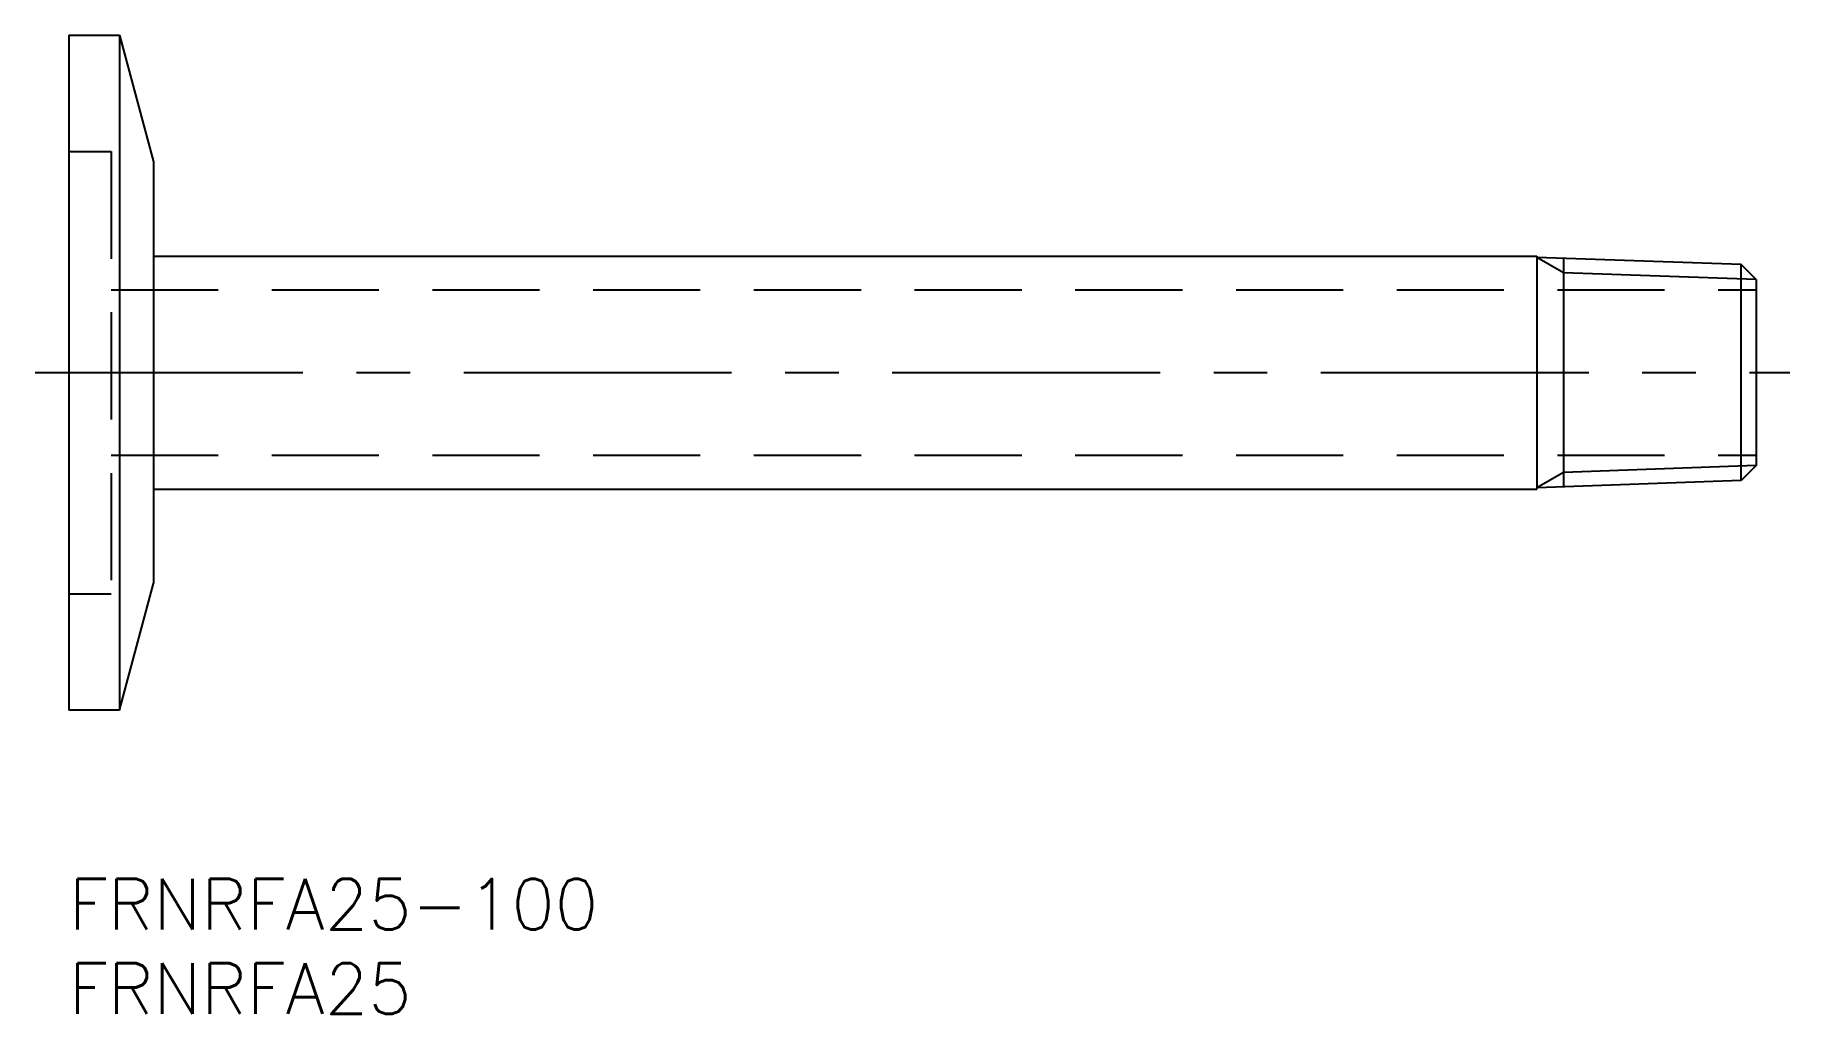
# Model space of a CAD drawing. Extents: x -2 to 102, y -8 to 50.
import ezdxf

# ---------------------------------------------------------------- set-up
doc = ezdxf.new("R2010")
doc.units = 0
doc.header["$LTSCALE"] = 0.5
doc.linetypes.add('CENTER', pattern=[50.8, 31.75, -6.35, 6.35, -6.35])
doc.linetypes.add('DASHED', pattern=[19.05, 12.7, -6.35])
doc.layers.get('0').update_dxf_attribs({"linetype": 'CONTINUOUS'})
for name, color, linetype in [('MSM_CENTER', 1, 'CENTER'), ('MSM_CONTINUOUS', 7, 'CONTINUOUS'), ('MSM_DASHED', 4, 'DASHED'), ('MSM_NARROW', 5, 'CONTINUOUS'), ('MSM_PART_NUMBER', 7, 'CONTINUOUS')]:
    doc.layers.add(name, color=color, linetype=linetype)
doc.styles.get("Standard").update_dxf_attribs({"font": 'txt.shx', "height": 3, "bigfont": 'bigfont.shx'})

msp = doc.modelspace()

# ---------------------------------------------------------------- linework, layer by layer
for p, q in [((0, 50), (0, 10)), ((0, 50), (3, 50)), ((3, 50), (3, 10)), ((3, 50), (5.01, 42.5)), ((5.01, 42.5), (5.01, 17.5)), ((3, 10), (5.01, 17.5)), ((3, 10), (0, 10))]:
    msp.add_line(p, q)
at = {"layer": 'MSM_CENTER'}
msp.add_line((-2, 30), (102, 30), dxfattribs=at)
at = {"layer": 'MSM_CONTINUOUS'}
for p, q in [((5.01, 36.9), (87, 36.9)), ((87, 36.9), (87, 23.1)), ((99.11, 36.4), (87, 36.82)), ((88.58, 36.77), (88.58, 23.23)), ((99.11, 23.6), (99.11, 36.4)), ((100, 35.51), (99.11, 36.4)), ((100, 35.51), (100, 24.49)), ((100, 24.49), (99.11, 23.6)), ((5.01, 23.1), (87, 23.1)), ((99.11, 23.6), (87, 23.18))]:
    msp.add_line(p, q, dxfattribs=at)
at = {"layer": 'MSM_DASHED'}
for p, q in [((0, 43.1), (2.5, 43.1)), ((2.5, 43.1), (2.5, 16.9)), ((2.5, 34.9), (100, 34.9)), ((2.5, 25.1), (100, 25.1)), ((0, 16.9), (2.5, 16.9))]:
    msp.add_line(p, q, dxfattribs=at)
at = {"layer": 'MSM_NARROW'}
for p, q in [((88.58, 35.91), (87, 36.82)), ((100, 35.51), (88.58, 35.91)), ((88.58, 24.09), (87, 23.18)), ((100, 24.49), (88.58, 24.09))]:
    msp.add_line(p, q, dxfattribs=at)

# ---------------------------------------------------------------- texts
at = {"layer": 'MSM_PART_NUMBER', "linetype": 'CONTINUOUS'}
for s, p in [('FRNRFA25-100', (0, -3)), ('FRNRFA25', (0, -8))]:
    msp.add_text(s, height=3, dxfattribs=at).set_placement(p)

doc.saveas('drawing.dxf')
